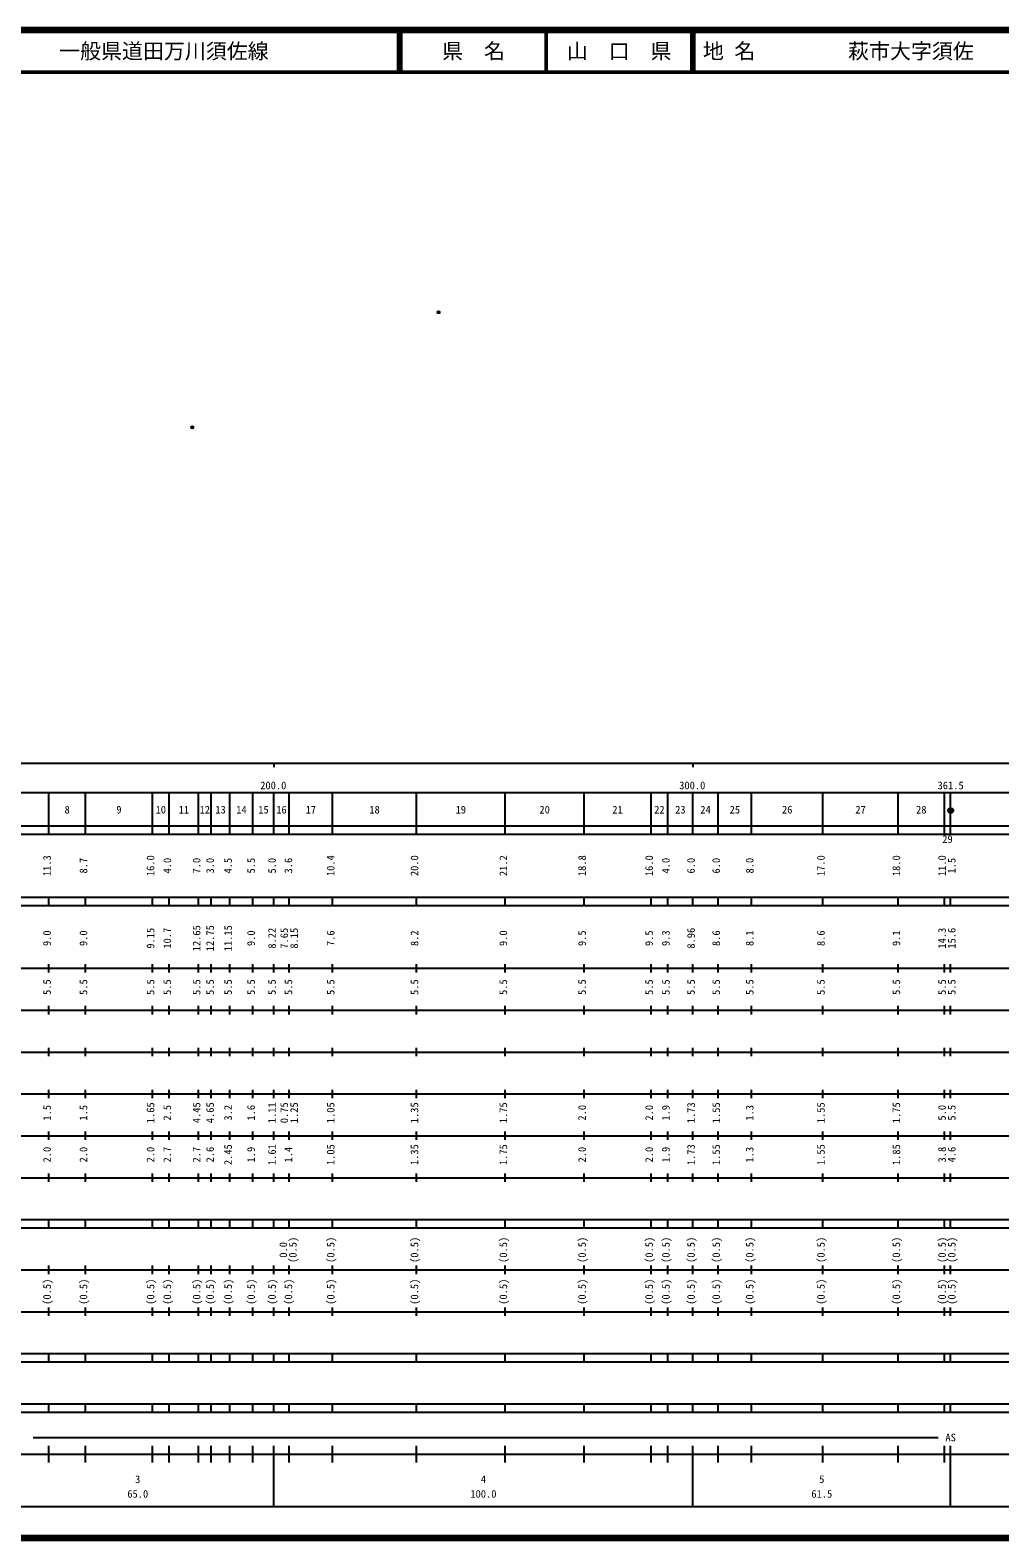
# Model space of a CAD drawing. Units: millimetres on the paper. Extents: x 40 to 680, y 20 to 380.
# Drawn here: x 209.8 to 441.2, y 20 to 380 of the extents above; entities that cross this region are included whole.
import ezdxf
from ezdxf.enums import TextEntityAlignment as Align

# ---------------------------------------------------------------- set-up
doc = ezdxf.new("R2010")
doc.units = ezdxf.units.MM
doc.header["$PDMODE"] = 32
doc.header["$PDSIZE"] = 0.5
doc.layers.add('M-OTRS', color=6, linetype='Continuous')
doc.layers.add('M-TTL-TXT', color=7, linetype='Continuous')
for name, color, linetype, lineweight in [('M-TTL', 2, 'Continuous', 140), ('M-TTL-BAND', 7, 'Continuous', 25), ('M-TTL-LINE', 7, 'Continuous', 50)]:
    doc.layers.add(name, color=color, linetype=linetype, lineweight=lineweight)
doc.styles.add('ＭＳ ゴシック', font='')
doc.styles.get('ＭＳ ゴシック').set_extended_font_data('MS Gothic')

msp = doc.modelspace()

# ---------------------------------------------------------------- hatches: boundary and pattern name
at = {"layer": 'M-TTL-BAND'}
msp.add_hatch(color=256, dxfattribs=at).paths.add_polyline_path([(430.131, 193.659), (430.131, 193.682), (430.129, 193.706), (430.127, 193.729), (430.124, 193.753), (430.12, 193.776), (430.115, 193.799), (430.109, 193.822), (430.102, 193.844), (430.094, 193.866), (430.086, 193.888), (430.076, 193.91), (430.066, 193.931), (430.055, 193.952), (430.043, 193.972), (430.03, 193.992), (430.017, 194.011), (430.002, 194.03), (429.987, 194.048), (429.972, 194.066), (429.955, 194.083), (429.939, 194.099), (429.921, 194.115), (429.903, 194.13), (429.884, 194.144), (429.865, 194.158), (429.845, 194.17), (429.824, 194.182), (429.804, 194.193), (429.782, 194.204), (429.761, 194.213), (429.739, 194.222), (429.717, 194.229), (429.694, 194.236), (429.671, 194.242), (429.648, 194.247), (429.625, 194.251), (429.602, 194.255), (429.578, 194.257), (429.555, 194.258), (429.531, 194.259), (429.508, 194.258), (429.484, 194.257), (429.461, 194.255), (429.437, 194.251), (429.414, 194.247), (429.391, 194.242), (429.368, 194.236), (429.346, 194.229), (429.324, 194.222), (429.302, 194.213), (429.28, 194.204), (429.259, 194.193), (429.238, 194.182), (429.218, 194.17), (429.198, 194.158), (429.179, 194.144), (429.16, 194.13), (429.142, 194.115), (429.124, 194.099), (429.107, 194.083), (429.091, 194.066), (429.075, 194.048), (429.06, 194.03), (429.046, 194.011), (429.032, 193.992), (429.02, 193.972), (429.008, 193.952), (428.997, 193.931), (428.986, 193.91), (428.977, 193.888), (428.968, 193.866), (428.961, 193.844), (428.954, 193.822), (428.948, 193.799), (428.943, 193.776), (428.939, 193.753), (428.935, 193.729), (428.933, 193.706), (428.932, 193.682), (428.931, 193.659), (428.932, 193.635), (428.933, 193.612), (428.935, 193.588), (428.939, 193.565), (428.943, 193.542), (428.948, 193.519), (428.954, 193.496), (428.961, 193.473), (428.968, 193.451), (428.977, 193.429), (428.986, 193.407), (428.997, 193.386), (429.008, 193.365), (429.02, 193.345), (429.032, 193.325), (429.046, 193.306), (429.06, 193.287), (429.075, 193.269), (429.091, 193.251), (429.107, 193.234), (429.124, 193.218), (429.142, 193.202), (429.16, 193.187), (429.179, 193.173), (429.198, 193.16), (429.218, 193.147), (429.238, 193.135), (429.259, 193.124), (429.28, 193.114), (429.302, 193.104), (429.324, 193.096), (429.346, 193.088), (429.368, 193.081), (429.391, 193.075), (429.414, 193.07), (429.437, 193.066), (429.461, 193.063), (429.484, 193.061), (429.508, 193.059), (429.531, 193.059), (429.555, 193.059), (429.578, 193.061), (429.602, 193.063), (429.625, 193.066), (429.648, 193.07), (429.671, 193.075), (429.694, 193.081), (429.717, 193.088), (429.739, 193.096), (429.761, 193.104), (429.782, 193.114), (429.804, 193.124), (429.824, 193.135), (429.845, 193.147), (429.865, 193.16), (429.884, 193.173), (429.903, 193.187), (429.921, 193.202), (429.939, 193.218), (429.955, 193.234), (429.972, 193.251), (429.987, 193.269), (430.002, 193.287), (430.017, 193.306), (430.03, 193.325), (430.043, 193.345), (430.055, 193.365), (430.066, 193.386), (430.076, 193.407), (430.086, 193.429), (430.094, 193.451), (430.102, 193.473), (430.109, 193.496), (430.115, 193.519), (430.12, 193.542), (430.124, 193.565), (430.127, 193.588), (430.129, 193.612), (430.131, 193.635)])

# ---------------------------------------------------------------- linework, layer by layer
at = {"layer": 'M-OTRS'}
for p in [(307.299, 312.634), (248.507, 285.17)]:
    msp.add_point(p, dxfattribs=at)
at = {"layer": 'M-TTL'}
for p, q in [((680, 380), (40, 380)), ((40, 20), (680, 20))]:
    msp.add_line(p, q, dxfattribs=at)
at = {"layer": 'M-TTL-BAND'}
for p, q in [((40, 205), (579, 205)), ((268, 205), (268, 204)), ((368, 205), (368, 204)), ((68, 198), (579, 198)), ((214.3, 188), (214.3, 198)), ((223, 188), (223, 198)), ((239, 188), (239, 198)), ((243, 188), (243, 198)), ((250, 188), (250, 198)), ((253, 188), (253, 198)), ((257.5, 188), (257.5, 198)), ((263, 188), (263, 198)), ((268, 188), (268, 198)), ((271.6, 188), (271.6, 198)), ((282, 188), (282, 198)), ((302, 188), (302, 198)), ((323.2, 188), (323.2, 198)), ((342, 188), (342, 198)), ((358, 188), (358, 198)), ((362, 188), (362, 198)), ((368, 188), (368, 198)), ((374, 188), (374, 198)), ((382, 188), (382, 198)), ((399, 188), (399, 198)), ((417, 188), (417, 198)), ((428, 188), (428, 198)), ((429.5, 188), (429.5, 198)), ((40, 190), (579, 190)), ((40, 188), (579, 188)), ((40, 173), (579, 173)), ((214.3, 171), (214.3, 173)), ((223, 171), (223, 173)), ((239, 171), (239, 173)), ((243, 171), (243, 173)), ((250, 171), (250, 173)), ((253, 171), (253, 173)), ((257.5, 171), (257.5, 173)), ((263, 171), (263, 173)), ((268, 171), (268, 173)), ((271.6, 171), (271.6, 173)), ((282, 171), (282, 173)), ((302, 171), (302, 173)), ((323.2, 171), (323.2, 173)), ((342, 171), (342, 173)), ((358, 171), (358, 173)), ((362, 171), (362, 173)), ((368, 171), (368, 173)), ((374, 171), (374, 173)), ((382, 171), (382, 173)), ((399, 171), (399, 173)), ((417, 171), (417, 173)), ((428, 171), (428, 173)), ((429.5, 171), (429.5, 173)), ((40, 171), (579, 171)), ((40, 156), (579, 156)), ((214.3, 155), (214.3, 157)), ((223, 155), (223, 157)), ((239, 155), (239, 157)), ((243, 155), (243, 157)), ((250, 155), (250, 157)), ((253, 155), (253, 157)), ((257.5, 155), (257.5, 157)), ((263, 155), (263, 157)), ((268, 155), (268, 157)), ((271.6, 155), (271.6, 157)), ((282, 155), (282, 157)), ((302, 155), (302, 157)), ((323.2, 155), (323.2, 157)), ((342, 155), (342, 157)), ((358, 155), (358, 157)), ((362, 155), (362, 157)), ((368, 155), (368, 157)), ((374, 155), (374, 157)), ((382, 155), (382, 157)), ((399, 155), (399, 157)), ((417, 155), (417, 157)), ((428, 155), (428, 157)), ((429.5, 155), (429.5, 157)), ((46, 146), (579, 146)), ((214.3, 145), (214.3, 147)), ((223, 145), (223, 147)), ((239, 145), (239, 147)), ((243, 145), (243, 147)), ((250, 145), (250, 147)), ((253, 145), (253, 147)), ((257.5, 145), (257.5, 147)), ((263, 145), (263, 147)), ((268, 145), (268, 147)), ((271.6, 145), (271.6, 147)), ((282, 145), (282, 147)), ((302, 145), (302, 147)), ((323.2, 145), (323.2, 147)), ((342, 145), (342, 147)), ((358, 145), (358, 147)), ((362, 145), (362, 147)), ((368, 145), (368, 147)), ((374, 145), (374, 147)), ((382, 145), (382, 147)), ((399, 145), (399, 147)), ((417, 145), (417, 147)), ((428, 145), (428, 147)), ((429.5, 145), (429.5, 147)), ((214.3, 135), (214.3, 137)), ((223, 135), (223, 137)), ((239, 135), (239, 137)), ((243, 135), (243, 137)), ((250, 135), (250, 137)), ((253, 135), (253, 137)), ((257.5, 135), (257.5, 137)), ((263, 135), (263, 137)), ((268, 135), (268, 137)), ((271.6, 135), (271.6, 137)), ((282, 135), (282, 137)), ((302, 135), (302, 137)), ((323.2, 135), (323.2, 137)), ((342, 135), (342, 137)), ((358, 135), (358, 137)), ((362, 135), (362, 137)), ((368, 135), (368, 137)), ((374, 135), (374, 137)), ((382, 135), (382, 137)), ((399, 135), (399, 137)), ((417, 135), (417, 137)), ((428, 135), (428, 137)), ((429.5, 135), (429.5, 137)), ((52, 136), (579, 136)), ((46, 126), (579, 126)), ((214.3, 125), (214.3, 127)), ((223, 125), (223, 127)), ((239, 125), (239, 127)), ((243, 125), (243, 127)), ((250, 125), (250, 127)), ((253, 125), (253, 127)), ((257.5, 125), (257.5, 127)), ((263, 125), (263, 127)), ((268, 125), (268, 127)), ((271.6, 125), (271.6, 127)), ((282, 125), (282, 127)), ((302, 125), (302, 127)), ((323.2, 125), (323.2, 127)), ((342, 125), (342, 127)), ((358, 125), (358, 127)), ((362, 125), (362, 127)), ((368, 125), (368, 127)), ((374, 125), (374, 127)), ((382, 125), (382, 127)), ((399, 125), (399, 127)), ((417, 125), (417, 127)), ((428, 125), (428, 127)), ((429.5, 125), (429.5, 127)), ((52, 116), (579, 116)), ((214.3, 115), (214.3, 117)), ((223, 115), (223, 117)), ((239, 115), (239, 117)), ((243, 115), (243, 117)), ((250, 115), (250, 117)), ((253, 115), (253, 117)), ((257.5, 115), (257.5, 117)), ((263, 115), (263, 117)), ((268, 115), (268, 117)), ((271.6, 115), (271.6, 117)), ((282, 115), (282, 117)), ((302, 115), (302, 117)), ((323.2, 115), (323.2, 117)), ((342, 115), (342, 117)), ((358, 115), (358, 117)), ((362, 115), (362, 117)), ((368, 115), (368, 117)), ((374, 115), (374, 117)), ((382, 115), (382, 117)), ((399, 115), (399, 117)), ((417, 115), (417, 117)), ((428, 115), (428, 117)), ((429.5, 115), (429.5, 117)), ((46, 106), (579, 106)), ((214.3, 105), (214.3, 107)), ((223, 105), (223, 107)), ((239, 105), (239, 107)), ((243, 105), (243, 107)), ((250, 105), (250, 107)), ((253, 105), (253, 107)), ((257.5, 105), (257.5, 107)), ((263, 105), (263, 107)), ((268, 105), (268, 107)), ((271.6, 105), (271.6, 107)), ((282, 105), (282, 107)), ((302, 105), (302, 107)), ((323.2, 105), (323.2, 107)), ((342, 105), (342, 107)), ((358, 105), (358, 107)), ((362, 105), (362, 107)), ((368, 105), (368, 107)), ((374, 105), (374, 107)), ((382, 105), (382, 107)), ((399, 105), (399, 107)), ((417, 105), (417, 107)), ((428, 105), (428, 107)), ((429.5, 105), (429.5, 107)), ((40, 96), (579, 96)), ((40, 94), (579, 94)), ((214.3, 94), (214.3, 96)), ((223, 94), (223, 96)), ((239, 94), (239, 96)), ((243, 94), (243, 96)), ((250, 94), (250, 96)), ((253, 94), (253, 96)), ((257.5, 94), (257.5, 96)), ((263, 94), (263, 96)), ((268, 94), (268, 96)), ((271.6, 94), (271.6, 96)), ((282, 94), (282, 96)), ((302, 94), (302, 96)), ((323.2, 94), (323.2, 96)), ((342, 94), (342, 96)), ((358, 94), (358, 96)), ((362, 94), (362, 96)), ((368, 94), (368, 96)), ((374, 94), (374, 96)), ((382, 94), (382, 96)), ((399, 94), (399, 96)), ((417, 94), (417, 96)), ((428, 94), (428, 96)), ((429.5, 94), (429.5, 96)), ((49, 84), (579, 84)), ((214.3, 83), (214.3, 85)), ((223, 83), (223, 85)), ((239, 83), (239, 85)), ((243, 83), (243, 85)), ((250, 83), (250, 85)), ((253, 83), (253, 85)), ((257.5, 83), (257.5, 85)), ((263, 83), (263, 85)), ((268, 83), (268, 85)), ((271.6, 83), (271.6, 85)), ((282, 83), (282, 85)), ((302, 83), (302, 85)), ((323.2, 83), (323.2, 85)), ((342, 83), (342, 85)), ((358, 83), (358, 85)), ((362, 83), (362, 85)), ((368, 83), (368, 85)), ((374, 83), (374, 85)), ((382, 83), (382, 85)), ((399, 83), (399, 85)), ((417, 83), (417, 85)), ((428, 83), (428, 85)), ((429.5, 83), (429.5, 85)), ((40, 74), (579, 74)), ((214.3, 73), (214.3, 75)), ((223, 73), (223, 75)), ((239, 73), (239, 75)), ((243, 73), (243, 75)), ((250, 73), (250, 75)), ((253, 73), (253, 75)), ((257.5, 73), (257.5, 75)), ((263, 73), (263, 75)), ((268, 73), (268, 75)), ((271.6, 73), (271.6, 75)), ((282, 73), (282, 75)), ((302, 73), (302, 75)), ((323.2, 73), (323.2, 75)), ((342, 73), (342, 75)), ((358, 73), (358, 75)), ((362, 73), (362, 75)), ((368, 73), (368, 75)), ((374, 73), (374, 75)), ((382, 73), (382, 75)), ((399, 73), (399, 75)), ((417, 73), (417, 75)), ((428, 73), (428, 75)), ((429.5, 73), (429.5, 75)), ((40, 64), (579, 64)), ((40, 62), (579, 62)), ((214.3, 62), (214.3, 64)), ((223, 62), (223, 64)), ((239, 62), (239, 64)), ((243, 62), (243, 64)), ((250, 62), (250, 64)), ((253, 62), (253, 64)), ((257.5, 62), (257.5, 64)), ((263, 62), (263, 64)), ((268, 62), (268, 64)), ((271.6, 62), (271.6, 64)), ((282, 62), (282, 64)), ((302, 62), (302, 64)), ((323.2, 62), (323.2, 64)), ((342, 62), (342, 64)), ((358, 62), (358, 64)), ((362, 62), (362, 64)), ((368, 62), (368, 64)), ((374, 62), (374, 64)), ((382, 62), (382, 64)), ((399, 62), (399, 64)), ((417, 62), (417, 64)), ((428, 62), (428, 64)), ((429.5, 62), (429.5, 64)), ((40, 52), (579, 52)), ((214.3, 50), (214.3, 52)), ((223, 50), (223, 52)), ((239, 50), (239, 52)), ((243, 50), (243, 52)), ((250, 50), (250, 52)), ((253, 50), (253, 52)), ((257.5, 50), (257.5, 52)), ((263, 50), (263, 52)), ((268, 50), (268, 52)), ((271.6, 50), (271.6, 52)), ((282, 50), (282, 52)), ((302, 50), (302, 52)), ((323.2, 50), (323.2, 52)), ((342, 50), (342, 52)), ((358, 50), (358, 52)), ((362, 50), (362, 52)), ((368, 50), (368, 52)), ((374, 50), (374, 52)), ((382, 50), (382, 52)), ((399, 50), (399, 52)), ((417, 50), (417, 52)), ((428, 50), (428, 52)), ((429.5, 50), (429.5, 52)), ((40, 50), (579, 50)), ((210.5, 44), (426.5, 44)), ((40, 40), (579, 40)), ((214.3, 38), (214.3, 42)), ((223, 38), (223, 42)), ((239, 38), (239, 42)), ((243, 38), (243, 42)), ((250, 38), (250, 42)), ((253, 38), (253, 42)), ((257.5, 38), (257.5, 42)), ((263, 38), (263, 42)), ((268, 27.5), (268, 42)), ((271.6, 38), (271.6, 42)), ((282, 38), (282, 42)), ((302, 38), (302, 42)), ((323.2, 38), (323.2, 42)), ((342, 38), (342, 42)), ((358, 38), (358, 42)), ((362, 38), (362, 42)), ((368, 27.5), (368, 42)), ((374, 38), (374, 42)), ((382, 38), (382, 42)), ((399, 38), (399, 42)), ((417, 38), (417, 42)), ((428, 38), (428, 42)), ((429.5, 27.5), (429.5, 42)), ((68, 27.5), (579, 27.5))]:
    msp.add_line(p, q, dxfattribs=at)
msp.add_circle((429.531, 193.659), 0.6, dxfattribs=at)
at = {"layer": 'M-TTL-LINE'}
for p, q in [((297.75, 380), (297.75, 370)), ((298.25, 380), (298.25, 370)), ((333, 380), (333, 370)), ((367.75, 380), (367.75, 370)), ((368.25, 380), (368.25, 370)), ((40, 370), (680, 370))]:
    msp.add_line(p, q, dxfattribs=at)

# ---------------------------------------------------------------- texts
at = {"layer": 'M-TTL-BAND', "style": 'ＭＳ ゴシック'}
for s, p in [('200.0', (267.844, 198.195)), ('300.0', (367.844, 198.195)), ('361.5', (429.5, 198.195)), ('8', (218.65, 192.405)), ('9', (231, 192.405)), ('10', (241, 192.405)), ('11', (246.5, 192.405)), ('12', (251.5, 192.405)), ('13', (255.25, 192.405)), ('14', (260.25, 192.405)), ('15', (265.5, 192.405)), ('16', (269.8, 192.405)), ('17', (276.8, 192.405)), ('18', (292, 192.405)), ('19', (312.6, 192.405)), ('20', (332.6, 192.405)), ('21', (350, 192.405)), ('22', (360, 192.405)), ('23', (365, 192.405)), ('24', (371, 192.405)), ('25', (378, 192.405)), ('26', (390.5, 192.405)), ('27', (408, 192.405)), ('28', (422.5, 192.405)), ('29', (428.75, 185.375)), ('AS', (429.5, 42.5)), ('3', (235.5, 32.523)), ('4', (318, 32.523)), ('5', (398.75, 32.523)), ('65.0', (235.5, 29.033)), ('100.0', (318, 29.033)), ('61.5', (398.75, 29.033))]:
    msp.add_text(s, height=1.833, dxfattribs=at).set_placement(p, align=Align.BOTTOM_CENTER)
for s, p in [('11.3', (215.3, 180.5)), ('8.7', (224, 180.5)), ('16.0', (240, 180.5)), ('4.0', (244, 180.5)), ('7.0', (251, 180.5)), ('3.0', (254.223, 180.5)), ('4.5', (258.5, 180.5)), ('5.5', (264, 180.5)), ('5.0', (269, 180.5)), ('3.6', (272.912, 180.5)), ('10.4', (283, 180.5)), ('20.0', (303, 180.5)), ('21.2', (324.2, 180.5)), ('18.8', (343, 180.5)), ('16.0', (359, 180.5)), ('4.0', (363, 180.5)), ('6.0', (369, 180.5)), ('6.0', (375, 180.5)), ('8.0', (383, 180.5)), ('17.0', (400, 180.5)), ('18.0', (418, 180.5)), ('11.0', (428.909, 180.5)), ('1.5', (431.22, 180.5)), ('12.65', (251, 163.174)), ('12.75', (254.223, 163.174)), ('11.15', (258.5, 163.174)), ('9.0', (215.3, 163.174)), ('9.0', (224, 163.174)), ('9.15', (240, 163.174)), ('10.7', (244, 163.174)), ('9.0', (264, 163.174)), ('8.22', (269, 163.174)), ('7.65', (271.912, 163.174)), ('8.15', (274.282, 163.174)), ('7.6', (283, 163.174)), ('8.2', (303, 163.174)), ('9.0', (324.2, 163.174)), ('9.5', (343, 163.174)), ('9.5', (359, 163.174)), ('9.3', (363, 163.174)), ('8.96', (369, 163.174)), ('8.6', (375, 163.174)), ('8.1', (383, 163.174)), ('8.6', (400, 163.174)), ('9.1', (418, 163.174)), ('14.3', (428.909, 163.174)), ('15.6', (431.22, 163.174)), ('5.5', (215.3, 151.5)), ('5.5', (224, 151.5)), ('5.5', (240, 151.5)), ('5.5', (244, 151.5)), ('5.5', (251, 151.5)), ('5.5', (254.223, 151.5)), ('5.5', (258.5, 151.5)), ('5.5', (264, 151.5)), ('5.5', (269, 151.5)), ('5.5', (272.912, 151.5)), ('5.5', (283, 151.5)), ('5.5', (303, 151.5)), ('5.5', (324.2, 151.5)), ('5.5', (343, 151.5)), ('5.5', (359, 151.5)), ('5.5', (363, 151.5)), ('5.5', (369, 151.5)), ('5.5', (375, 151.5)), ('5.5', (383, 151.5)), ('5.5', (400, 151.5)), ('5.5', (418, 151.5)), ('5.5', (428.909, 151.5)), ('5.5', (431.22, 151.5)), ('1.5', (215.3, 121.5)), ('1.5', (224, 121.5)), ('1.65', (240, 121.5)), ('2.5', (244, 121.5)), ('4.45', (251, 121.5)), ('4.65', (254.223, 121.5)), ('3.2', (258.5, 121.5)), ('1.6', (264, 121.5)), ('1.11', (269, 121.5)), ('0.75', (271.912, 121.5)), ('1.25', (274.282, 121.5)), ('1.05', (283, 121.5)), ('1.35', (303, 121.5)), ('1.75', (324.2, 121.5)), ('2.0', (343, 121.5)), ('2.0', (359, 121.5)), ('1.9', (363, 121.5)), ('1.73', (369, 121.5)), ('1.55', (375, 121.5)), ('1.3', (383, 121.5)), ('1.55', (400, 121.5)), ('1.75', (418, 121.5)), ('5.0', (428.909, 121.5)), ('5.5', (431.22, 121.5)), ('2.0', (215.3, 111.5)), ('2.0', (224, 111.5)), ('2.0', (240, 111.5)), ('2.7', (244, 111.5)), ('2.7', (251, 111.5)), ('2.6', (254.223, 111.5)), ('2.45', (258.5, 111.5)), ('1.9', (264, 111.5)), ('1.61', (269, 111.5)), ('1.4', (272.912, 111.5)), ('1.05', (283, 111.5)), ('1.35', (303, 111.5)), ('1.75', (324.2, 111.5)), ('2.0', (343, 111.5)), ('2.0', (359, 111.5)), ('1.9', (363, 111.5)), ('1.73', (369, 111.5)), ('1.55', (375, 111.5)), ('1.3', (383, 111.5)), ('1.55', (400, 111.5)), ('1.85', (418, 111.5)), ('3.8', (428.909, 111.5)), ('4.6', (431.22, 111.5)), ('0.0', (271.688, 88.764)), ('(0.5)', (273.97, 88.764)), ('(0.5)', (283, 88.764)), ('(0.5)', (303, 88.764)), ('(0.5)', (324.2, 88.764)), ('(0.5)', (343, 88.764)), ('(0.5)', (359, 88.764)), ('(0.5)', (363, 88.764)), ('(0.5)', (369, 88.764)), ('(0.5)', (375, 88.764)), ('(0.5)', (383, 88.764)), ('(0.5)', (400, 88.764)), ('(0.5)', (418, 88.764)), ('(0.5)', (428.909, 88.764)), ('(0.5)', (431.22, 88.764)), ('(0.5)', (215.3, 78.764)), ('(0.5)', (224, 78.764)), ('(0.5)', (240, 78.764)), ('(0.5)', (244, 78.764)), ('(0.5)', (251, 78.764)), ('(0.5)', (254.223, 78.764)), ('(0.5)', (258.5, 78.764)), ('(0.5)', (264, 78.764)), ('(0.5)', (269, 78.764)), ('(0.5)', (272.912, 78.764)), ('(0.5)', (283, 78.764)), ('(0.5)', (303, 78.764)), ('(0.5)', (324.2, 78.764)), ('(0.5)', (343, 78.764)), ('(0.5)', (359, 78.764)), ('(0.5)', (363, 78.764)), ('(0.5)', (369, 78.764)), ('(0.5)', (375, 78.764)), ('(0.5)', (383, 78.764)), ('(0.5)', (400, 78.764)), ('(0.5)', (418, 78.764)), ('(0.5)', (428.909, 78.764)), ('(0.5)', (431.22, 78.764))]:
    msp.add_text(s, height=1.833, rotation=90, dxfattribs=at).set_placement(p, align=Align.BOTTOM_CENTER)
at = {"layer": 'M-TTL-TXT', "style": 'ＭＳ ゴシック'}
for s, p in [('一般県道田万川須佐線', (216.734, 375)), ('地 名', (370.38, 375)), ('萩市大字須佐', (405.024, 375))]:
    msp.add_text(s, height=3.666, dxfattribs=at).set_placement(p, align=Align.MIDDLE_LEFT)
for s, p in [('県\u3000名', (315.625, 375)), ('山\u3000口\u3000県', (350.375, 375))]:
    msp.add_text(s, height=3.666, dxfattribs=at).set_placement(p, align=Align.MIDDLE_CENTER)

doc.saveas('drawing.dxf')
